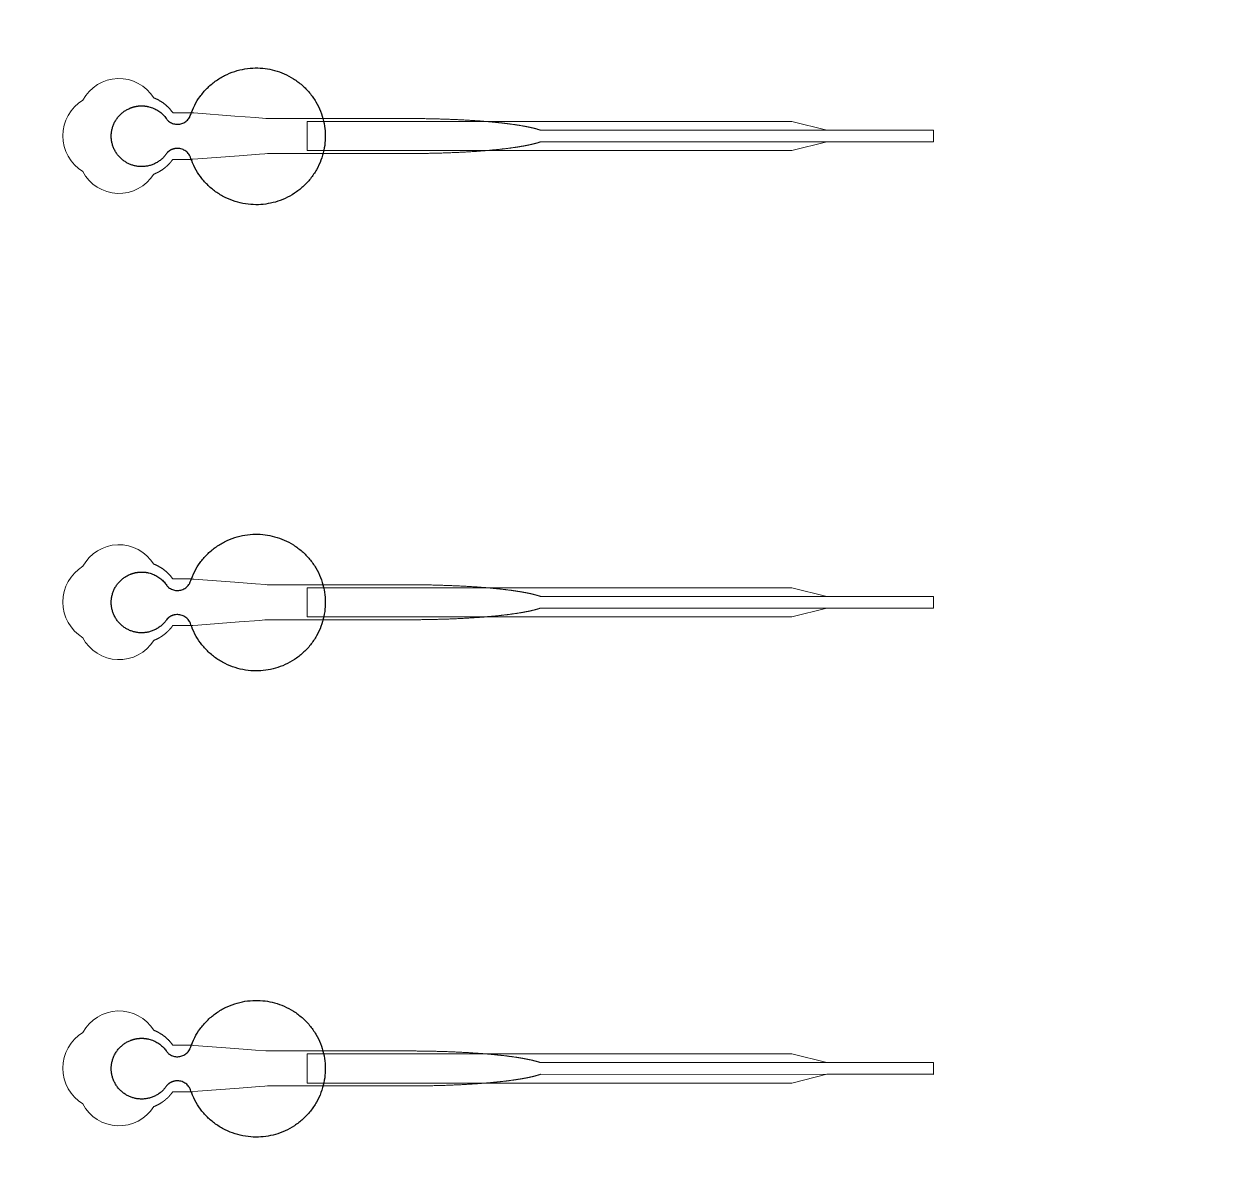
# Model space of a CAD drawing. Header units: inches. Extents: x -52997 to 52003, y -52254 to 52746.
# Drawn here: x -5149 to -4, y 3570 to 8474 of the extents above; entities that cross this region are included whole.
import ezdxf

# ---------------------------------------------------------------- set-up
doc = ezdxf.new("R2010")
doc.units = ezdxf.units.IN
doc.header["$MEASUREMENT"] = 0
doc.layers.add('1', color=1, linetype='Continuous')
doc.layers.add('2', color=140, linetype='Continuous', lineweight=0)
doc.layers.add('3', color=90, linetype='Continuous', lineweight=0)

msp = doc.modelspace()

# ---------------------------------------------------------------- linework, layer by layer
at = {"layer": '1'}
for points in [[(-16283.4, -47485.7), (0, -47485.7), (16283.4, -47485.7, 5.999107)], [(-16250, -47285.7), (0, -47285.7), (16250, -47285.7, 5.986812)], [(-13685.8, -45485.7), (0, -45485.7), (13685.8, -45485.7, 6.794322)]]:
    msp.add_lwpolyline(points, format="xyb", close=True, dxfattribs=at)
msp.add_circle((-497.2, 245.8), 52500, dxfattribs=at)
for points in [[(-4534.8, 7921.4), (-4512.6, 7944.5), (-4481, 7939.3), (-4449.3, 7934.1), (-4435.7, 7905.1), (-4360.3, 7664.2), (-4108.3, 7701.9), (-3856.3, 7739.6), (-3856.1, 7991.7), (-3856, 8243.9), (-4108, 8281.8), (-4360, 8319.7), (-4435.6, 8078.9), (-4448.8, 8050.4), (-4479.7, 8044.7), (-4510.5, 8038.9), (-4533.1, 8060.7), (-4584.5, 8144.1), (-4678.9, 8118), (-4773.3, 8091.9), (-4774.5, 7994), (-4775.7, 7896), (-4681.9, 7867.6), (-4588.2, 7839.2), (-4534.8, 7921.4)], [(-4534.8, 5921.4), (-4512.6, 5944.5), (-4481, 5939.3), (-4449.3, 5934.1), (-4435.7, 5905.1), (-4360.3, 5664.2), (-4108.3, 5701.9), (-3856.3, 5739.6), (-3856.1, 5991.7), (-3856, 6243.9), (-4108, 6281.8), (-4360, 6319.7), (-4435.6, 6078.9), (-4448.8, 6050.4), (-4479.7, 6044.7), (-4510.5, 6038.9), (-4533.1, 6060.7), (-4584.5, 6144.1), (-4678.9, 6118), (-4773.3, 6091.9), (-4774.5, 5994), (-4775.7, 5896), (-4681.9, 5867.6), (-4588.2, 5839.2), (-4534.8, 5921.4)], [(-4534.8, 3921.4), (-4512.6, 3944.5), (-4481, 3939.3), (-4449.3, 3934.1), (-4435.7, 3905.1), (-4360.3, 3664.2), (-4108.3, 3701.9), (-3856.3, 3739.6), (-3856.1, 3991.7), (-3856, 4243.9), (-4108, 4281.8), (-4360, 4319.7), (-4435.6, 4078.9), (-4448.8, 4050.4), (-4479.7, 4044.7), (-4510.5, 4038.9), (-4533.1, 4060.7), (-4584.5, 4144.1), (-4678.9, 4118), (-4773.3, 4091.9), (-4774.5, 3994), (-4775.7, 3896), (-4681.9, 3867.6), (-4588.2, 3839.2), (-4534.8, 3921.4)]]:
    msp.add_rational_spline(points, [1, 0.884783429184, 1, 0.884783429184, 1, 0.758252289935, 1, 0.758252289935, 1, 0.758252289935, 1, 0.758252289935, 1, 0.888941908896, 1, 0.888941908896, 1, 0.79946124759, 1, 0.79946124759, 1, 0.79946124759, 1, 0.79946124759, 1], degree=2, knots=[0, 0, 0, 0.969535, 0.969535, 1.939069, 1.939069, 3.359405, 3.359405, 4.779741, 4.779741, 6.200078, 6.200078, 7.620414, 7.620414, 8.571947, 8.571947, 9.52348, 9.52348, 10.812277, 10.812277, 12.101074, 12.101074, 13.389871, 13.389871, 14.678668, 14.678668, 14.678668], dxfattribs=at)
at = {"layer": '2'}
for points in [[(-16283.4, -47485.7), (0, -47485.7), (16283.4, -47485.7, 5.999107)], [(-16250, -47285.7), (0, -47285.7), (16250, -47285.7, 5.986812)], [(-13685.8, -45485.7), (0, -45485.7), (13685.8, -45485.7, 6.794322)], [(-4592.1, 7829.6), (-4591.7, 7829.7), (-4590.9, 7830), (-4590, 7830.3), (-4589.2, 7830.7), (-4588.4, 7831), (-4587.5, 7831.4), (-4586.7, 7831.7), (-4585.8, 7832.1), (-4585, 7832.5), (-4584.1, 7832.8), (-4583.2, 7833.2), (-4582.4, 7833.6), (-4581.5, 7834), (-4580.7, 7834.4), (-4579.8, 7834.8), (-4579, 7835.2), (-4578.1, 7835.6), (-4577.3, 7836.1), (-4576.4, 7836.5), (-4575.5, 7836.9), (-4574.7, 7837.4), (-4573.8, 7837.8), (-4573, 7838.3), (-4572.1, 7838.7), (-4571.2, 7839.2), (-4570.4, 7839.7), (-4569.5, 7840.1), (-4568.7, 7840.6), (-4567.8, 7841.1), (-4567, 7841.6), (-4566.1, 7842.1), (-4565.3, 7842.6), (-4564.4, 7843.1), (-4563.6, 7843.6), (-4562.7, 7844.2), (-4561.9, 7844.7), (-4561, 7845.2), (-4560.2, 7845.8), (-4559.3, 7846.3), (-4558.5, 7846.9), (-4557.6, 7847.4), (-4556.8, 7848), (-4556, 7848.6), (-4555.1, 7849.1), (-4554.3, 7849.7), (-4553.5, 7850.3), (-4552.7, 7850.9), (-4551.8, 7851.5), (-4551, 7852.1), (-4550.2, 7852.7), (-4549.4, 7853.3), (-4548.6, 7853.9), (-4547.7, 7854.5), (-4546.9, 7855.2), (-4546.1, 7855.8), (-4545.3, 7856.4), (-4544.5, 7857.1), (-4543.7, 7857.7), (-4542.9, 7858.3), (-4542.2, 7859), (-4541.4, 7859.6), (-4540.6, 7860.3), (-4539.8, 7861), (-4539, 7861.6), (-4538.3, 7862.3), (-4537.5, 7863), (-4536.8, 7863.7), (-4536, 7864.3), (-4535.2, 7865), (-4534.5, 7865.7), (-4533.8, 7866.4), (-4533, 7867.1), (-4532.3, 7867.8), (-4531.5, 7868.5), (-4530.8, 7869.2), (-4530.1, 7869.9), (-4529.4, 7870.7), (-4528.7, 7871.4), (-4528, 7872.1), (-4527.3, 7872.8), (-4526.6, 7873.6), (-4525.9, 7874.3), (-4525.2, 7875), (-4524.5, 7875.7), (-4523.9, 7876.5), (-4523.2, 7877.2), (-4522.5, 7878), (-4521.9, 7878.7), (-4521.2, 7879.5), (-4520.6, 7880.2), (-4519.9, 7881), (-4519.3, 7881.7), (-4518.7, 7882.5), (-4518.1, 7883.2), (-4517.4, 7884), (-4516.8, 7884.7), (-4516.2, 7885.5), (-4515.6, 7886.3), (-4515, 7887), (-4514.5, 7887.8), (-4513.9, 7888.6), (-4513.3, 7889.3), (-4512.7, 7890.1), (-4512.2, 7890.9), (-4511.6, 7891.6), (-4511.1, 7892.4), (-4510.5, 7893.2), (-4466.9, 7893.2), (-4445.1, 7893.2), (-4434.3, 7893.2), (-4431.5, 7893.2), (-4430.2, 7893.2), (-4430.1, 7893.2), (-4430.1, 7893.2), (-4430.1, 7893.2), (-4430.1, 7893.2), (-4430.1, 7893.2), (-4430, 7893.2), (-4429.6, 7893.2), (-4429, 7893.3), (-4427.6, 7893.4), (-4424.8, 7893.6), (-4402.7, 7895.3), (-4226.1, 7908.8), (-4137.8, 7915.6), (-4115.7, 7917.3), (-4104.6, 7918.1), (-4104.3, 7918.2), (-4104.2, 7918.2), (-4104.2, 7918.2), (-4104.1, 7918.2), (-4104, 7918.2), (-4103.7, 7918.2), (-3843.2, 7918.2), (-3836.9, 7918.2), (-3824.3, 7918.2), (-3723.8, 7918.2), (-3522.8, 7918.2), (-3510.2, 7918.2), (-3503.9, 7918.2), (-3500.8, 7918.2), (-3499.2, 7918.2), (-3498.8, 7918.2), (-3498.6, 7918.2), (-3498.5, 7918.2), (-3498.5, 7918.2), (-3498.5, 7918.2), (-3498.4, 7918.2), (-3497.9, 7918.2), (-3493.3, 7918.2), (-3488.7, 7918.2), (-3484.1, 7918.2), (-3479.4, 7918.2), (-3474.8, 7918.2), (-3470.1, 7918.3), (-3465.5, 7918.3), (-3460.8, 7918.3), (-3456.1, 7918.4), (-3451.4, 7918.4), (-3446.7, 7918.4), (-3442, 7918.5), (-3437.2, 7918.6), (-3432.5, 7918.6), (-3427.7, 7918.7), (-3423, 7918.8), (-3418.2, 7918.8), (-3413.4, 7918.9), (-3408.6, 7919), (-3403.9, 7919.1), (-3399.1, 7919.2), (-3394.3, 7919.3), (-3389.5, 7919.4), (-3384.6, 7919.5), (-3379.8, 7919.7), (-3375, 7919.8), (-3370.2, 7919.9), (-3365.4, 7920), (-3360.5, 7920.2), (-3355.7, 7920.3), (-3350.9, 7920.5), (-3346, 7920.6), (-3341.2, 7920.8), (-3336.4, 7921), (-3331.5, 7921.1), (-3326.7, 7921.3), (-3321.9, 7921.5), (-3317, 7921.7), (-3312.2, 7921.9), (-3307.4, 7922.1), (-3302.6, 7922.3), (-3297.8, 7922.5), (-3293, 7922.7), (-3288.2, 7922.9), (-3283.4, 7923.2), (-3278.6, 7923.4), (-3273.8, 7923.6), (-3269.1, 7923.9), (-3264.3, 7924.1), (-3259.5, 7924.4), (-3254.8, 7924.6), (-3250.1, 7924.9), (-3245.4, 7925.2), (-3240.6, 7925.4), (-3236, 7925.7), (-3231.3, 7926), (-3226.6, 7926.3), (-3221.9, 7926.6), (-3217.3, 7926.9), (-3212.7, 7927.2), (-3208.1, 7927.5), (-3203.5, 7927.9), (-3198.9, 7928.2), (-3196.6, 7928.4), (-3194.4, 7928.5), (-3192.1, 7928.7), (-3189.8, 7928.9), (-3187.6, 7929), (-3185.3, 7929.2), (-3183.1, 7929.4), (-3180.8, 7929.5), (-3178.6, 7929.7), (-3176.3, 7929.9), (-3174.1, 7930.1), (-3171.9, 7930.3), (-3169.7, 7930.4), (-3167.4, 7930.6), (-3165.2, 7930.8), (-3163, 7931), (-3160.8, 7931.2), (-3158.6, 7931.4), (-3156.5, 7931.5), (-3154.3, 7931.7), (-3152.1, 7931.9), (-3149.9, 7932.1), (-3147.8, 7932.3), (-3145.6, 7932.5), (-3143.5, 7932.7), (-3141.3, 7932.9), (-3139.2, 7933.1), (-3137, 7933.3), (-3134.9, 7933.5), (-3132.8, 7933.7), (-3130.7, 7933.9), (-3128.6, 7934.1), (-3126.5, 7934.3), (-3124.4, 7934.5), (-3122.3, 7934.7), (-3120.2, 7934.9), (-3118.2, 7935.2), (-3116.1, 7935.4), (-3114, 7935.6), (-3112, 7935.8), (-3110, 7936), (-3107.9, 7936.2), (-3105.9, 7936.5), (-3103.9, 7936.7), (-3101.9, 7936.9), (-3099.9, 7937.1), (-3097.9, 7937.3), (-3095.9, 7937.6), (-3093.9, 7937.8), (-3091.9, 7938), (-3090, 7938.2), (-3088, 7938.5), (-3086, 7938.7), (-3084.1, 7938.9), (-3082.2, 7939.2), (-3080.3, 7939.4), (-3078.3, 7939.6), (-3076.4, 7939.9), (-3074.5, 7940.1), (-3072.6, 7940.3), (-3070.8, 7940.6), (-3068.9, 7940.8), (-3067, 7941.1), (-3065.2, 7941.3), (-3063.3, 7941.5), (-3061.5, 7941.8), (-3059.6, 7942), (-3057.8, 7942.3), (-3056, 7942.5), (-3054.2, 7942.8), (-3052.4, 7943), (-3050.6, 7943.3), (-3048.8, 7943.5), (-3047.1, 7943.8), (-3045.3, 7944), (-3043.6, 7944.3), (-3041.8, 7944.5), (-3040.1, 7944.8), (-3038.4, 7945), (-3036.7, 7945.3), (-3035, 7945.5), (-3033.3, 7945.8), (-3031.6, 7946.1), (-3029.9, 7946.3), (-3028.3, 7946.6), (-3026.6, 7946.8), (-3025, 7947.1), (-3023.3, 7947.4), (-3021.7, 7947.6), (-3020.1, 7947.9), (-3018.5, 7948.2), (-3016.9, 7948.4), (-3015.3, 7948.7), (-3013.7, 7949), (-3012.2, 7949.2), (-3010.6, 7949.5), (-3009.1, 7949.8), (-3007.6, 7950), (-3006, 7950.3), (-3004.5, 7950.6), (-3003, 7950.9), (-3001.5, 7951.1), (-3000, 7951.4), (-2998.6, 7951.7), (-2997.1, 7952), (-2995.7, 7952.2), (-2994.2, 7952.5), (-2992.8, 7952.8), (-2991.4, 7953.1), (-2990, 7953.4), (-2988.6, 7953.6), (-2987.2, 7953.9), (-2985.8, 7954.2), (-2984.4, 7954.5), (-2983.1, 7954.8), (-2981.7, 7955.1), (-2980.4, 7955.3), (-2979.1, 7955.6), (-2977.8, 7955.9), (-2976.5, 7956.2), (-2975.2, 7956.5), (-2973.9, 7956.8), (-2972.6, 7957), (-2971.4, 7957.3), (-2970.1, 7957.6), (-2968.9, 7957.9), (-2967.7, 7958.2), (-2966.5, 7958.5), (-2965.3, 7958.8), (-2964.1, 7959.1), (-2962.9, 7959.4), (-2961.7, 7959.7), (-2960.5, 7959.9), (-2959.4, 7960.2), (-2958.3, 7960.5), (-2957.1, 7960.8), (-2956, 7961.1), (-2954.9, 7961.4), (-2953.8, 7961.7), (-2952.7, 7962), (-2951.7, 7962.3), (-2950.6, 7962.6), (-2949.6, 7962.9), (-2948.5, 7963.2), (-2947.5, 7963.5), (-2946.5, 7963.8), (-2945.5, 7964.1), (-2944.5, 7964.4), (-2943.5, 7964.7), (-2942.5, 7965), (-2941.6, 7965.3), (-2940.6, 7965.6), (-2939.7, 7965.9), (-2938.7, 7966.2), (-2937.8, 7966.5), (-2936.9, 7966.8), (-2936, 7967.1), (-2935.1, 7967.4), (-2934.3, 7967.7), (-2932.9, 7968.1), (-1247.2, 7968), (-1247.2, 8018.2), (-2932.8, 8018.2), (-2933.1, 8018.3), (-2933.9, 8018.6), (-2934.8, 8018.9), (-2935.7, 8019.2), (-2936.6, 8019.5), (-2937.5, 8019.8), (-2938.4, 8020.1), (-2939.3, 8020.4), (-2940.3, 8020.7), (-2941.2, 8021), (-2942.2, 8021.3), (-2943.1, 8021.6), (-2944.1, 8021.9), (-2945.1, 8022.2), (-2946.1, 8022.5), (-2947.1, 8022.8), (-2948.2, 8023.1), (-2949.2, 8023.4), (-2950.2, 8023.7), (-2951.3, 8023.9), (-2952.4, 8024.2), (-2953.5, 8024.5), (-2954.6, 8024.8), (-2955.7, 8025.1), (-2956.8, 8025.4), (-2957.9, 8025.7), (-2959, 8026), (-2960.2, 8026.3), (-2961.3, 8026.6), (-2962.5, 8026.9), (-2963.7, 8027.2), (-2964.9, 8027.5), (-2966.1, 8027.8), (-2967.3, 8028.1), (-2968.5, 8028.3), (-2969.8, 8028.6), (-2971, 8028.9), (-2972.3, 8029.2), (-2973.5, 8029.5), (-2974.8, 8029.8), (-2976.1, 8030.1), (-2977.4, 8030.4), (-2978.7, 8030.6), (-2980.1, 8030.9), (-2981.4, 8031.2), (-2982.7, 8031.5), (-2984.1, 8031.8), (-2985.5, 8032.1), (-2986.8, 8032.3), (-2988.2, 8032.6), (-2989.6, 8032.9), (-2991, 8033.2), (-2992.4, 8033.5), (-2993.9, 8033.7), (-2995.3, 8034), (-2996.8, 8034.3), (-2998.2, 8034.6), (-2999.7, 8034.9), (-3001.2, 8035.1), (-3002.7, 8035.4), (-3004.2, 8035.7), (-3005.7, 8036), (-3007.2, 8036.2), (-3008.7, 8036.5), (-3010.3, 8036.8), (-3011.8, 8037), (-3013.4, 8037.3), (-3015, 8037.6), (-3016.6, 8037.8), (-3018.1, 8038.1), (-3019.7, 8038.4), (-3021.4, 8038.6), (-3023, 8038.9), (-3024.6, 8039.2), (-3026.3, 8039.4), (-3027.9, 8039.7), (-3029.6, 8040), (-3031.2, 8040.2), (-3032.9, 8040.5), (-3034.6, 8040.7), (-3036.3, 8041), (-3038, 8041.3), (-3039.7, 8041.5), (-3041.5, 8041.8), (-3043.2, 8042), (-3045, 8042.3), (-3046.7, 8042.5), (-3048.5, 8042.8), (-3050.3, 8043), (-3052, 8043.3), (-3053.8, 8043.5), (-3055.6, 8043.8), (-3057.4, 8044), (-3059.3, 8044.3), (-3061.1, 8044.5), (-3062.9, 8044.8), (-3064.8, 8045), (-3066.6, 8045.2), (-3068.5, 8045.5), (-3070.4, 8045.7), (-3072.3, 8046), (-3074.1, 8046.2), (-3076, 8046.4), (-3077.9, 8046.7), (-3079.9, 8046.9), (-3081.8, 8047.1), (-3083.7, 8047.4), (-3085.7, 8047.6), (-3087.6, 8047.8), (-3089.6, 8048.1), (-3091.5, 8048.3), (-3093.5, 8048.5), (-3095.5, 8048.7), (-3097.5, 8049), (-3099.4, 8049.2), (-3101.4, 8049.4), (-3103.5, 8049.6), (-3105.5, 8049.8), (-3107.5, 8050.1), (-3109.5, 8050.3), (-3111.6, 8050.5), (-3113.6, 8050.7), (-3115.7, 8050.9), (-3117.7, 8051.1), (-3119.8, 8051.3), (-3121.9, 8051.6), (-3123.9, 8051.8), (-3126, 8052), (-3128.1, 8052.2), (-3130.2, 8052.4), (-3132.3, 8052.6), (-3134.4, 8052.8), (-3136.6, 8053), (-3138.7, 8053.2), (-3140.8, 8053.4), (-3143, 8053.6), (-3145.1, 8053.8), (-3147.3, 8054), (-3149.4, 8054.2), (-3151.6, 8054.4), (-3153.8, 8054.6), (-3155.9, 8054.7), (-3158.1, 8054.9), (-3160.3, 8055.1), (-3162.5, 8055.3), (-3164.7, 8055.5), (-3166.9, 8055.7), (-3169.1, 8055.9), (-3171.3, 8056), (-3173.5, 8056.2), (-3175.8, 8056.4), (-3178, 8056.6), (-3180.2, 8056.8), (-3182.5, 8056.9), (-3184.7, 8057.1), (-3187, 8057.3), (-3189.2, 8057.4), (-3191.5, 8057.6), (-3193.7, 8057.8), (-3196, 8057.9), (-3200.6, 8058.3), (-3205.1, 8058.6), (-3209.7, 8058.9), (-3214.3, 8059.2), (-3218.9, 8059.5), (-3223.6, 8059.8), (-3228.2, 8060.1), (-3232.9, 8060.4), (-3237.5, 8060.7), (-3242.2, 8061), (-3246.9, 8061.3), (-3251.6, 8061.5), (-3256.3, 8061.8), (-3261.1, 8062.1), (-3265.8, 8062.3), (-3270.6, 8062.5), (-3275.3, 8062.8), (-3280.1, 8063), (-3284.8, 8063.3), (-3289.6, 8063.5), (-3294.4, 8063.7), (-3299.2, 8063.9), (-3304, 8064.1), (-3308.8, 8064.3), (-3313.6, 8064.5), (-3318.4, 8064.7), (-3323.2, 8064.9), (-3328, 8065.1), (-3332.8, 8065.3), (-3337.6, 8065.4), (-3342.4, 8065.6), (-3347.2, 8065.7), (-3352, 8065.9), (-3356.8, 8066.1), (-3361.6, 8066.2), (-3366.4, 8066.3), (-3371.3, 8066.5), (-3376, 8066.6), (-3380.8, 8066.7), (-3385.6, 8066.8), (-3390.4, 8066.9), (-3395.2, 8067.1), (-3400, 8067.2), (-3404.7, 8067.2), (-3409.5, 8067.3), (-3414.2, 8067.4), (-3419, 8067.5), (-3423.7, 8067.6), (-3428.5, 8067.7), (-3433.2, 8067.7), (-3437.9, 8067.8), (-3442.6, 8067.8), (-3447.3, 8067.9), (-3452, 8067.9), (-3456.6, 8068), (-3461.3, 8068), (-3465.9, 8068.1), (-3470.6, 8068.1), (-3475.2, 8068.1), (-3479.8, 8068.1), (-3484.4, 8068.1), (-3486.7, 8068.2), (-3487.3, 8068.2), (-3487.6, 8068.2), (-3487.7, 8068.2), (-3487.9, 8068.2), (-3489.5, 8068.2), (-3495.9, 8068.2), (-3508.6, 8068.2), (-3559.6, 8068.2), (-3763.5, 8068.2), (-3814.5, 8068.2), (-3840, 8068.2), (-3846.4, 8068.2), (-3848, 8068.2), (-4103.7, 8068.2), (-4104.1, 8068.2), (-4104.2, 8068.2), (-4104.2, 8068.2), (-4104.3, 8068.2), (-4104.3, 8068.2), (-4104.7, 8068.2), (-4106.1, 8068.3), (-4111.6, 8068.7), (-4155.8, 8072.1), (-4244.1, 8078.9), (-4420.7, 8092.4), (-4426.2, 8092.9), (-4429, 8093.1), (-4429.7, 8093.1), (-4430, 8093.2), (-4430.1, 8093.2), (-4430.1, 8093.2), (-4430.1, 8093.2), (-4430.1, 8093.2), (-4430.1, 8093.2), (-4430.2, 8093.2), (-4430.5, 8093.2), (-4433.2, 8093.2), (-4438.7, 8093.2), (-4449.6, 8093.2), (-4471.4, 8093.2), (-4493.2, 8093.2), (-4504.1, 8093.2), (-4509.5, 8093.2), (-4510.2, 8093.2), (-4510.4, 8093.2), (-4510.5, 8093.2), (-4510.5, 8093.2), (-4510.5, 8093.2), (-4510.5, 8093.2), (-4510.5, 8093.2), (-4510.9, 8093.8), (-4511.7, 8094.9), (-4512.5, 8096), (-4513.4, 8097.1), (-4514.2, 8098.2), (-4515.1, 8099.4), (-4515.9, 8100.5), (-4516.8, 8101.6), (-4517.7, 8102.7), (-4518.6, 8103.8), (-4519.5, 8104.9), (-4520.4, 8106), (-4521.4, 8107.1), (-4522.3, 8108.2), (-4523.3, 8109.3), (-4524.3, 8110.4), (-4525.2, 8111.5), (-4526.2, 8112.5), (-4527.3, 8113.6), (-4528.3, 8114.7), (-4529.3, 8115.7), (-4530.4, 8116.8), (-4531.4, 8117.8), (-4532.5, 8118.9), (-4533.6, 8119.9), (-4534.7, 8121), (-4535.8, 8122), (-4536.9, 8123), (-4538.1, 8124), (-4539.2, 8125), (-4540.4, 8126), (-4541.5, 8127), (-4542.7, 8128), (-4543.9, 8129), (-4545.1, 8129.9), (-4546.3, 8130.9), (-4547.5, 8131.8), (-4548.8, 8132.8), (-4550, 8133.7), (-4551.3, 8134.6), (-4552.5, 8135.5), (-4553.8, 8136.4), (-4555.1, 8137.3), (-4556.3, 8138.2), (-4557.6, 8139), (-4558.9, 8139.9), (-4560.3, 8140.7), (-4561.6, 8141.6), (-4562.9, 8142.4), (-4564.2, 8143.2), (-4565.6, 8144), (-4566.9, 8144.8), (-4568.3, 8145.6), (-4569.7, 8146.4), (-4571, 8147.1), (-4572.4, 8147.9), (-4573.8, 8148.6), (-4575.2, 8149.3), (-4576.6, 8150), (-4578, 8150.7), (-4579.4, 8151.4), (-4580.8, 8152), (-4582.2, 8152.7), (-4583.6, 8153.3), (-4585, 8153.9), (-4586.5, 8154.5), (-4587.9, 8155.1), (-4589.3, 8155.7), (-4590.8, 8156.3), (-4592, 8156.8, 0.576044), (-4896.6, 8147.4, 0.560065), (-4896.6, 7840.9, 0.578435)], [(-4592.1, 5829.6), (-4591.7, 5829.7), (-4590.9, 5830), (-4590, 5830.3), (-4589.2, 5830.7), (-4588.4, 5831), (-4587.5, 5831.4), (-4586.7, 5831.7), (-4585.8, 5832.1), (-4585, 5832.5), (-4584.1, 5832.8), (-4583.2, 5833.2), (-4582.4, 5833.6), (-4581.5, 5834), (-4580.7, 5834.4), (-4579.8, 5834.8), (-4579, 5835.2), (-4578.1, 5835.6), (-4577.3, 5836.1), (-4576.4, 5836.5), (-4575.5, 5836.9), (-4574.7, 5837.4), (-4573.8, 5837.8), (-4573, 5838.3), (-4572.1, 5838.7), (-4571.2, 5839.2), (-4570.4, 5839.7), (-4569.5, 5840.1), (-4568.7, 5840.6), (-4567.8, 5841.1), (-4567, 5841.6), (-4566.1, 5842.1), (-4565.3, 5842.6), (-4564.4, 5843.1), (-4563.6, 5843.6), (-4562.7, 5844.2), (-4561.9, 5844.7), (-4561, 5845.2), (-4560.2, 5845.8), (-4559.3, 5846.3), (-4558.5, 5846.9), (-4557.6, 5847.4), (-4556.8, 5848), (-4556, 5848.6), (-4555.1, 5849.1), (-4554.3, 5849.7), (-4553.5, 5850.3), (-4552.7, 5850.9), (-4551.8, 5851.5), (-4551, 5852.1), (-4550.2, 5852.7), (-4549.4, 5853.3), (-4548.6, 5853.9), (-4547.7, 5854.5), (-4546.9, 5855.2), (-4546.1, 5855.8), (-4545.3, 5856.4), (-4544.5, 5857.1), (-4543.7, 5857.7), (-4542.9, 5858.3), (-4542.2, 5859), (-4541.4, 5859.6), (-4540.6, 5860.3), (-4539.8, 5861), (-4539, 5861.6), (-4538.3, 5862.3), (-4537.5, 5863), (-4536.8, 5863.7), (-4536, 5864.3), (-4535.2, 5865), (-4534.5, 5865.7), (-4533.8, 5866.4), (-4533, 5867.1), (-4532.3, 5867.8), (-4531.5, 5868.5), (-4530.8, 5869.2), (-4530.1, 5869.9), (-4529.4, 5870.7), (-4528.7, 5871.4), (-4528, 5872.1), (-4527.3, 5872.8), (-4526.6, 5873.6), (-4525.9, 5874.3), (-4525.2, 5875), (-4524.5, 5875.7), (-4523.9, 5876.5), (-4523.2, 5877.2), (-4522.5, 5878), (-4521.9, 5878.7), (-4521.2, 5879.5), (-4520.6, 5880.2), (-4519.9, 5881), (-4519.3, 5881.7), (-4518.7, 5882.5), (-4518.1, 5883.2), (-4517.4, 5884), (-4516.8, 5884.7), (-4516.2, 5885.5), (-4515.6, 5886.3), (-4515, 5887), (-4514.5, 5887.8), (-4513.9, 5888.6), (-4513.3, 5889.3), (-4512.7, 5890.1), (-4512.2, 5890.9), (-4511.6, 5891.6), (-4511.1, 5892.4), (-4510.5, 5893.2), (-4466.9, 5893.2), (-4445.1, 5893.2), (-4434.3, 5893.2), (-4431.5, 5893.2), (-4430.2, 5893.2), (-4430.1, 5893.2), (-4430.1, 5893.2), (-4430.1, 5893.2), (-4430.1, 5893.2), (-4430.1, 5893.2), (-4430, 5893.2), (-4429.6, 5893.2), (-4429, 5893.3), (-4427.6, 5893.4), (-4424.8, 5893.6), (-4402.7, 5895.3), (-4226.1, 5908.8), (-4137.8, 5915.6), (-4115.7, 5917.3), (-4104.6, 5918.1), (-4104.3, 5918.2), (-4104.2, 5918.2), (-4104.2, 5918.2), (-4104.1, 5918.2), (-4104, 5918.2), (-4103.7, 5918.2), (-3843.2, 5918.2), (-3836.9, 5918.2), (-3824.3, 5918.2), (-3723.8, 5918.2), (-3522.8, 5918.2), (-3510.2, 5918.2), (-3503.9, 5918.2), (-3500.8, 5918.2), (-3499.2, 5918.2), (-3498.8, 5918.2), (-3498.6, 5918.2), (-3498.5, 5918.2), (-3498.5, 5918.2), (-3498.5, 5918.2), (-3498.4, 5918.2), (-3497.9, 5918.2), (-3493.3, 5918.2), (-3488.7, 5918.2), (-3484.1, 5918.2), (-3479.4, 5918.2), (-3474.8, 5918.2), (-3470.1, 5918.3), (-3465.5, 5918.3), (-3460.8, 5918.3), (-3456.1, 5918.4), (-3451.4, 5918.4), (-3446.7, 5918.4), (-3442, 5918.5), (-3437.2, 5918.6), (-3432.5, 5918.6), (-3427.7, 5918.7), (-3423, 5918.8), (-3418.2, 5918.8), (-3413.4, 5918.9), (-3408.6, 5919), (-3403.9, 5919.1), (-3399.1, 5919.2), (-3394.3, 5919.3), (-3389.5, 5919.4), (-3384.6, 5919.5), (-3379.8, 5919.7), (-3375, 5919.8), (-3370.2, 5919.9), (-3365.4, 5920), (-3360.5, 5920.2), (-3355.7, 5920.3), (-3350.9, 5920.5), (-3346, 5920.6), (-3341.2, 5920.8), (-3336.4, 5921), (-3331.5, 5921.1), (-3326.7, 5921.3), (-3321.9, 5921.5), (-3317, 5921.7), (-3312.2, 5921.9), (-3307.4, 5922.1), (-3302.6, 5922.3), (-3297.8, 5922.5), (-3293, 5922.7), (-3288.2, 5922.9), (-3283.4, 5923.2), (-3278.6, 5923.4), (-3273.8, 5923.6), (-3269.1, 5923.9), (-3264.3, 5924.1), (-3259.5, 5924.4), (-3254.8, 5924.6), (-3250.1, 5924.9), (-3245.4, 5925.2), (-3240.6, 5925.4), (-3236, 5925.7), (-3231.3, 5926), (-3226.6, 5926.3), (-3221.9, 5926.6), (-3217.3, 5926.9), (-3212.7, 5927.2), (-3208.1, 5927.5), (-3203.5, 5927.9), (-3198.9, 5928.2), (-3196.6, 5928.4), (-3194.4, 5928.5), (-3192.1, 5928.7), (-3189.8, 5928.9), (-3187.6, 5929), (-3185.3, 5929.2), (-3183.1, 5929.4), (-3180.8, 5929.5), (-3178.6, 5929.7), (-3176.3, 5929.9), (-3174.1, 5930.1), (-3171.9, 5930.3), (-3169.7, 5930.4), (-3167.4, 5930.6), (-3165.2, 5930.8), (-3163, 5931), (-3160.8, 5931.2), (-3158.6, 5931.4), (-3156.5, 5931.5), (-3154.3, 5931.7), (-3152.1, 5931.9), (-3149.9, 5932.1), (-3147.8, 5932.3), (-3145.6, 5932.5), (-3143.5, 5932.7), (-3141.3, 5932.9), (-3139.2, 5933.1), (-3137, 5933.3), (-3134.9, 5933.5), (-3132.8, 5933.7), (-3130.7, 5933.9), (-3128.6, 5934.1), (-3126.5, 5934.3), (-3124.4, 5934.5), (-3122.3, 5934.7), (-3120.2, 5934.9), (-3118.2, 5935.2), (-3116.1, 5935.4), (-3114, 5935.6), (-3112, 5935.8), (-3110, 5936), (-3107.9, 5936.2), (-3105.9, 5936.5), (-3103.9, 5936.7), (-3101.9, 5936.9), (-3099.9, 5937.1), (-3097.9, 5937.3), (-3095.9, 5937.6), (-3093.9, 5937.8), (-3091.9, 5938), (-3090, 5938.2), (-3088, 5938.5), (-3086, 5938.7), (-3084.1, 5938.9), (-3082.2, 5939.2), (-3080.3, 5939.4), (-3078.3, 5939.6), (-3076.4, 5939.9), (-3074.5, 5940.1), (-3072.6, 5940.3), (-3070.8, 5940.6), (-3068.9, 5940.8), (-3067, 5941.1), (-3065.2, 5941.3), (-3063.3, 5941.5), (-3061.5, 5941.8), (-3059.6, 5942), (-3057.8, 5942.3), (-3056, 5942.5), (-3054.2, 5942.8), (-3052.4, 5943), (-3050.6, 5943.3), (-3048.8, 5943.5), (-3047.1, 5943.8), (-3045.3, 5944), (-3043.6, 5944.3), (-3041.8, 5944.5), (-3040.1, 5944.8), (-3038.4, 5945), (-3036.7, 5945.3), (-3035, 5945.5), (-3033.3, 5945.8), (-3031.6, 5946.1), (-3029.9, 5946.3), (-3028.3, 5946.6), (-3026.6, 5946.8), (-3025, 5947.1), (-3023.3, 5947.4), (-3021.7, 5947.6), (-3020.1, 5947.9), (-3018.5, 5948.2), (-3016.9, 5948.4), (-3015.3, 5948.7), (-3013.7, 5949), (-3012.2, 5949.2), (-3010.6, 5949.5), (-3009.1, 5949.8), (-3007.6, 5950), (-3006, 5950.3), (-3004.5, 5950.6), (-3003, 5950.9), (-3001.5, 5951.1), (-3000, 5951.4), (-2998.6, 5951.7), (-2997.1, 5952), (-2995.7, 5952.2), (-2994.2, 5952.5), (-2992.8, 5952.8), (-2991.4, 5953.1), (-2990, 5953.4), (-2988.6, 5953.6), (-2987.2, 5953.9), (-2985.8, 5954.2), (-2984.4, 5954.5), (-2983.1, 5954.8), (-2981.7, 5955.1), (-2980.4, 5955.3), (-2979.1, 5955.6), (-2977.8, 5955.9), (-2976.5, 5956.2), (-2975.2, 5956.5), (-2973.9, 5956.8), (-2972.6, 5957), (-2971.4, 5957.3), (-2970.1, 5957.6), (-2968.9, 5957.9), (-2967.7, 5958.2), (-2966.5, 5958.5), (-2965.3, 5958.8), (-2964.1, 5959.1), (-2962.9, 5959.4), (-2961.7, 5959.7), (-2960.5, 5959.9), (-2959.4, 5960.2), (-2958.3, 5960.5), (-2957.1, 5960.8), (-2956, 5961.1), (-2954.9, 5961.4), (-2953.8, 5961.7), (-2952.7, 5962), (-2951.7, 5962.3), (-2950.6, 5962.6), (-2949.6, 5962.9), (-2948.5, 5963.2), (-2947.5, 5963.5), (-2946.5, 5963.8), (-2945.5, 5964.1), (-2944.5, 5964.4), (-2943.5, 5964.7), (-2942.5, 5965), (-2941.6, 5965.3), (-2940.6, 5965.6), (-2939.7, 5965.9), (-2938.7, 5966.2), (-2937.8, 5966.5), (-2936.9, 5966.8), (-2936, 5967.1), (-2935.1, 5967.4), (-2934.3, 5967.7), (-2932.9, 5968.1), (-1247.2, 5968), (-1247.2, 6018.2), (-2932.8, 6018.2), (-2933.1, 6018.3), (-2933.9, 6018.6), (-2934.8, 6018.9), (-2935.7, 6019.2), (-2936.6, 6019.5), (-2937.5, 6019.8), (-2938.4, 6020.1), (-2939.3, 6020.4), (-2940.3, 6020.7), (-2941.2, 6021), (-2942.2, 6021.3), (-2943.1, 6021.6), (-2944.1, 6021.9), (-2945.1, 6022.2), (-2946.1, 6022.5), (-2947.1, 6022.8), (-2948.2, 6023.1), (-2949.2, 6023.4), (-2950.2, 6023.7), (-2951.3, 6023.9), (-2952.4, 6024.2), (-2953.5, 6024.5), (-2954.6, 6024.8), (-2955.7, 6025.1), (-2956.8, 6025.4), (-2957.9, 6025.7), (-2959, 6026), (-2960.2, 6026.3), (-2961.3, 6026.6), (-2962.5, 6026.9), (-2963.7, 6027.2), (-2964.9, 6027.5), (-2966.1, 6027.8), (-2967.3, 6028.1), (-2968.5, 6028.3), (-2969.8, 6028.6), (-2971, 6028.9), (-2972.3, 6029.2), (-2973.5, 6029.5), (-2974.8, 6029.8), (-2976.1, 6030.1), (-2977.4, 6030.4), (-2978.7, 6030.6), (-2980.1, 6030.9), (-2981.4, 6031.2), (-2982.7, 6031.5), (-2984.1, 6031.8), (-2985.5, 6032.1), (-2986.8, 6032.3), (-2988.2, 6032.6), (-2989.6, 6032.9), (-2991, 6033.2), (-2992.4, 6033.5), (-2993.9, 6033.7), (-2995.3, 6034), (-2996.8, 6034.3), (-2998.2, 6034.6), (-2999.7, 6034.9), (-3001.2, 6035.1), (-3002.7, 6035.4), (-3004.2, 6035.7), (-3005.7, 6036), (-3007.2, 6036.2), (-3008.7, 6036.5), (-3010.3, 6036.8), (-3011.8, 6037), (-3013.4, 6037.3), (-3015, 6037.6), (-3016.6, 6037.8), (-3018.1, 6038.1), (-3019.7, 6038.4), (-3021.4, 6038.6), (-3023, 6038.9), (-3024.6, 6039.2), (-3026.3, 6039.4), (-3027.9, 6039.7), (-3029.6, 6040), (-3031.2, 6040.2), (-3032.9, 6040.5), (-3034.6, 6040.7), (-3036.3, 6041), (-3038, 6041.3), (-3039.7, 6041.5), (-3041.5, 6041.8), (-3043.2, 6042), (-3045, 6042.3), (-3046.7, 6042.5), (-3048.5, 6042.8), (-3050.3, 6043), (-3052, 6043.3), (-3053.8, 6043.5), (-3055.6, 6043.8), (-3057.4, 6044), (-3059.3, 6044.3), (-3061.1, 6044.5), (-3062.9, 6044.8), (-3064.8, 6045), (-3066.6, 6045.2), (-3068.5, 6045.5), (-3070.4, 6045.7), (-3072.3, 6046), (-3074.1, 6046.2), (-3076, 6046.4), (-3077.9, 6046.7), (-3079.9, 6046.9), (-3081.8, 6047.1), (-3083.7, 6047.4), (-3085.7, 6047.6), (-3087.6, 6047.8), (-3089.6, 6048.1), (-3091.5, 6048.3), (-3093.5, 6048.5), (-3095.5, 6048.7), (-3097.5, 6049), (-3099.4, 6049.2), (-3101.4, 6049.4), (-3103.5, 6049.6), (-3105.5, 6049.8), (-3107.5, 6050.1), (-3109.5, 6050.3), (-3111.6, 6050.5), (-3113.6, 6050.7), (-3115.7, 6050.9), (-3117.7, 6051.1), (-3119.8, 6051.3), (-3121.9, 6051.6), (-3123.9, 6051.8), (-3126, 6052), (-3128.1, 6052.2), (-3130.2, 6052.4), (-3132.3, 6052.6), (-3134.4, 6052.8), (-3136.6, 6053), (-3138.7, 6053.2), (-3140.8, 6053.4), (-3143, 6053.6), (-3145.1, 6053.8), (-3147.3, 6054), (-3149.4, 6054.2), (-3151.6, 6054.4), (-3153.8, 6054.6), (-3155.9, 6054.7), (-3158.1, 6054.9), (-3160.3, 6055.1), (-3162.5, 6055.3), (-3164.7, 6055.5), (-3166.9, 6055.7), (-3169.1, 6055.9), (-3171.3, 6056), (-3173.5, 6056.2), (-3175.8, 6056.4), (-3178, 6056.6), (-3180.2, 6056.8), (-3182.5, 6056.9), (-3184.7, 6057.1), (-3187, 6057.3), (-3189.2, 6057.4), (-3191.5, 6057.6), (-3193.7, 6057.8), (-3196, 6057.9), (-3200.6, 6058.3), (-3205.1, 6058.6), (-3209.7, 6058.9), (-3214.3, 6059.2), (-3218.9, 6059.5), (-3223.6, 6059.8), (-3228.2, 6060.1), (-3232.9, 6060.4), (-3237.5, 6060.7), (-3242.2, 6061), (-3246.9, 6061.3), (-3251.6, 6061.5), (-3256.3, 6061.8), (-3261.1, 6062.1), (-3265.8, 6062.3), (-3270.6, 6062.5), (-3275.3, 6062.8), (-3280.1, 6063), (-3284.8, 6063.3), (-3289.6, 6063.5), (-3294.4, 6063.7), (-3299.2, 6063.9), (-3304, 6064.1), (-3308.8, 6064.3), (-3313.6, 6064.5), (-3318.4, 6064.7), (-3323.2, 6064.9), (-3328, 6065.1), (-3332.8, 6065.3), (-3337.6, 6065.4), (-3342.4, 6065.6), (-3347.2, 6065.7), (-3352, 6065.9), (-3356.8, 6066.1), (-3361.6, 6066.2), (-3366.4, 6066.3), (-3371.3, 6066.5), (-3376, 6066.6), (-3380.8, 6066.7), (-3385.6, 6066.8), (-3390.4, 6066.9), (-3395.2, 6067.1), (-3400, 6067.2), (-3404.7, 6067.2), (-3409.5, 6067.3), (-3414.2, 6067.4), (-3419, 6067.5), (-3423.7, 6067.6), (-3428.5, 6067.7), (-3433.2, 6067.7), (-3437.9, 6067.8), (-3442.6, 6067.8), (-3447.3, 6067.9), (-3452, 6067.9), (-3456.6, 6068), (-3461.3, 6068), (-3465.9, 6068.1), (-3470.6, 6068.1), (-3475.2, 6068.1), (-3479.8, 6068.1), (-3484.4, 6068.1), (-3486.7, 6068.2), (-3487.3, 6068.2), (-3487.6, 6068.2), (-3487.7, 6068.2), (-3487.9, 6068.2), (-3489.5, 6068.2), (-3495.9, 6068.2), (-3508.6, 6068.2), (-3559.6, 6068.2), (-3763.5, 6068.2), (-3814.5, 6068.2), (-3840, 6068.2), (-3846.4, 6068.2), (-3848, 6068.2), (-4103.7, 6068.2), (-4104.1, 6068.2), (-4104.2, 6068.2), (-4104.2, 6068.2), (-4104.3, 6068.2), (-4104.3, 6068.2), (-4104.7, 6068.2), (-4106.1, 6068.3), (-4111.6, 6068.7), (-4155.8, 6072.1), (-4244.1, 6078.9), (-4420.7, 6092.4), (-4426.2, 6092.9), (-4429, 6093.1), (-4429.7, 6093.1), (-4430, 6093.2), (-4430.1, 6093.2), (-4430.1, 6093.2), (-4430.1, 6093.2), (-4430.1, 6093.2), (-4430.1, 6093.2), (-4430.2, 6093.2), (-4430.5, 6093.2), (-4433.2, 6093.2), (-4438.7, 6093.2), (-4449.6, 6093.2), (-4471.4, 6093.2), (-4493.2, 6093.2), (-4504.1, 6093.2), (-4509.5, 6093.2), (-4510.2, 6093.2), (-4510.4, 6093.2), (-4510.5, 6093.2), (-4510.5, 6093.2), (-4510.5, 6093.2), (-4510.5, 6093.2), (-4510.5, 6093.2), (-4510.9, 6093.8), (-4511.7, 6094.9), (-4512.5, 6096), (-4513.4, 6097.1), (-4514.2, 6098.2), (-4515.1, 6099.4), (-4515.9, 6100.5), (-4516.8, 6101.6), (-4517.7, 6102.7), (-4518.6, 6103.8), (-4519.5, 6104.9), (-4520.4, 6106), (-4521.4, 6107.1), (-4522.3, 6108.2), (-4523.3, 6109.3), (-4524.3, 6110.4), (-4525.2, 6111.5), (-4526.2, 6112.5), (-4527.3, 6113.6), (-4528.3, 6114.7), (-4529.3, 6115.7), (-4530.4, 6116.8), (-4531.4, 6117.8), (-4532.5, 6118.9), (-4533.6, 6119.9), (-4534.7, 6121), (-4535.8, 6122), (-4536.9, 6123), (-4538.1, 6124), (-4539.2, 6125), (-4540.4, 6126), (-4541.5, 6127), (-4542.7, 6128), (-4543.9, 6129), (-4545.1, 6129.9), (-4546.3, 6130.9), (-4547.5, 6131.8), (-4548.8, 6132.8), (-4550, 6133.7), (-4551.3, 6134.6), (-4552.5, 6135.5), (-4553.8, 6136.4), (-4555.1, 6137.3), (-4556.3, 6138.2), (-4557.6, 6139), (-4558.9, 6139.9), (-4560.3, 6140.7), (-4561.6, 6141.6), (-4562.9, 6142.4), (-4564.2, 6143.2), (-4565.6, 6144), (-4566.9, 6144.8), (-4568.3, 6145.6), (-4569.7, 6146.4), (-4571, 6147.1), (-4572.4, 6147.9), (-4573.8, 6148.6), (-4575.2, 6149.3), (-4576.6, 6150), (-4578, 6150.7), (-4579.4, 6151.4), (-4580.8, 6152), (-4582.2, 6152.7), (-4583.6, 6153.3), (-4585, 6153.9), (-4586.5, 6154.5), (-4587.9, 6155.1), (-4589.3, 6155.7), (-4590.8, 6156.3), (-4592, 6156.8, 0.576044), (-4896.6, 6147.4, 0.560065), (-4896.6, 5840.9, 0.578435)], [(-4592.1, 3829.6), (-4591.7, 3829.7), (-4590.9, 3830), (-4590, 3830.3), (-4589.2, 3830.7), (-4588.4, 3831), (-4587.5, 3831.4), (-4586.7, 3831.7), (-4585.8, 3832.1), (-4585, 3832.5), (-4584.1, 3832.8), (-4583.2, 3833.2), (-4582.4, 3833.6), (-4581.5, 3834), (-4580.7, 3834.4), (-4579.8, 3834.8), (-4579, 3835.2), (-4578.1, 3835.6), (-4577.3, 3836.1), (-4576.4, 3836.5), (-4575.5, 3836.9), (-4574.7, 3837.4), (-4573.8, 3837.8), (-4573, 3838.3), (-4572.1, 3838.7), (-4571.2, 3839.2), (-4570.4, 3839.7), (-4569.5, 3840.1), (-4568.7, 3840.6), (-4567.8, 3841.1), (-4567, 3841.6), (-4566.1, 3842.1), (-4565.3, 3842.6), (-4564.4, 3843.1), (-4563.6, 3843.6), (-4562.7, 3844.2), (-4561.9, 3844.7), (-4561, 3845.2), (-4560.2, 3845.8), (-4559.3, 3846.3), (-4558.5, 3846.9), (-4557.6, 3847.4), (-4556.8, 3848), (-4556, 3848.6), (-4555.1, 3849.1), (-4554.3, 3849.7), (-4553.5, 3850.3), (-4552.7, 3850.9), (-4551.8, 3851.5), (-4551, 3852.1), (-4550.2, 3852.7), (-4549.4, 3853.3), (-4548.6, 3853.9), (-4547.7, 3854.5), (-4546.9, 3855.2), (-4546.1, 3855.8), (-4545.3, 3856.4), (-4544.5, 3857.1), (-4543.7, 3857.7), (-4542.9, 3858.3), (-4542.2, 3859), (-4541.4, 3859.6), (-4540.6, 3860.3), (-4539.8, 3861), (-4539, 3861.6), (-4538.3, 3862.3), (-4537.5, 3863), (-4536.8, 3863.7), (-4536, 3864.3), (-4535.2, 3865), (-4534.5, 3865.7), (-4533.8, 3866.4), (-4533, 3867.1), (-4532.3, 3867.8), (-4531.5, 3868.5), (-4530.8, 3869.2), (-4530.1, 3869.9), (-4529.4, 3870.7), (-4528.7, 3871.4), (-4528, 3872.1), (-4527.3, 3872.8), (-4526.6, 3873.6), (-4525.9, 3874.3), (-4525.2, 3875), (-4524.5, 3875.7), (-4523.9, 3876.5), (-4523.2, 3877.2), (-4522.5, 3878), (-4521.9, 3878.7), (-4521.2, 3879.5), (-4520.6, 3880.2), (-4519.9, 3881), (-4519.3, 3881.7), (-4518.7, 3882.5), (-4518.1, 3883.2), (-4517.4, 3884), (-4516.8, 3884.7), (-4516.2, 3885.5), (-4515.6, 3886.3), (-4515, 3887), (-4514.5, 3887.8), (-4513.9, 3888.6), (-4513.3, 3889.3), (-4512.7, 3890.1), (-4512.2, 3890.9), (-4511.6, 3891.6), (-4511.1, 3892.4), (-4510.5, 3893.2), (-4466.9, 3893.2), (-4445.1, 3893.2), (-4434.3, 3893.2), (-4431.5, 3893.2), (-4430.2, 3893.2), (-4430.1, 3893.2), (-4430.1, 3893.2), (-4430.1, 3893.2), (-4430.1, 3893.2), (-4430.1, 3893.2), (-4430, 3893.2), (-4429.6, 3893.2), (-4429, 3893.3), (-4427.6, 3893.4), (-4424.8, 3893.6), (-4402.7, 3895.3), (-4226.1, 3908.8), (-4137.8, 3915.6), (-4115.7, 3917.3), (-4104.6, 3918.1), (-4104.3, 3918.2), (-4104.2, 3918.2), (-4104.2, 3918.2), (-4104.1, 3918.2), (-4104, 3918.2), (-4103.7, 3918.2), (-3843.2, 3918.2), (-3836.9, 3918.2), (-3824.3, 3918.2), (-3723.8, 3918.2), (-3522.8, 3918.2), (-3510.2, 3918.2), (-3503.9, 3918.2), (-3500.8, 3918.2), (-3499.2, 3918.2), (-3498.8, 3918.2), (-3498.6, 3918.2), (-3498.5, 3918.2), (-3498.5, 3918.2), (-3498.5, 3918.2), (-3498.4, 3918.2), (-3497.9, 3918.2), (-3493.3, 3918.2), (-3488.7, 3918.2), (-3484.1, 3918.2), (-3479.4, 3918.2), (-3474.8, 3918.2), (-3470.1, 3918.3), (-3465.5, 3918.3), (-3460.8, 3918.3), (-3456.1, 3918.4), (-3451.4, 3918.4), (-3446.7, 3918.4), (-3442, 3918.5), (-3437.2, 3918.6), (-3432.5, 3918.6), (-3427.7, 3918.7), (-3423, 3918.8), (-3418.2, 3918.8), (-3413.4, 3918.9), (-3408.6, 3919), (-3403.9, 3919.1), (-3399.1, 3919.2), (-3394.3, 3919.3), (-3389.5, 3919.4), (-3384.6, 3919.5), (-3379.8, 3919.7), (-3375, 3919.8), (-3370.2, 3919.9), (-3365.4, 3920), (-3360.5, 3920.2), (-3355.7, 3920.3), (-3350.9, 3920.5), (-3346, 3920.6), (-3341.2, 3920.8), (-3336.4, 3921), (-3331.5, 3921.1), (-3326.7, 3921.3), (-3321.9, 3921.5), (-3317, 3921.7), (-3312.2, 3921.9), (-3307.4, 3922.1), (-3302.6, 3922.3), (-3297.8, 3922.5), (-3293, 3922.7), (-3288.2, 3922.9), (-3283.4, 3923.2), (-3278.6, 3923.4), (-3273.8, 3923.6), (-3269.1, 3923.9), (-3264.3, 3924.1), (-3259.5, 3924.4), (-3254.8, 3924.6), (-3250.1, 3924.9), (-3245.4, 3925.2), (-3240.6, 3925.4), (-3236, 3925.7), (-3231.3, 3926), (-3226.6, 3926.3), (-3221.9, 3926.6), (-3217.3, 3926.9), (-3212.7, 3927.2), (-3208.1, 3927.5), (-3203.5, 3927.9), (-3198.9, 3928.2), (-3196.6, 3928.4), (-3194.4, 3928.5), (-3192.1, 3928.7), (-3189.8, 3928.9), (-3187.6, 3929), (-3185.3, 3929.2), (-3183.1, 3929.4), (-3180.8, 3929.5), (-3178.6, 3929.7), (-3176.3, 3929.9), (-3174.1, 3930.1), (-3171.9, 3930.3), (-3169.7, 3930.4), (-3167.4, 3930.6), (-3165.2, 3930.8), (-3163, 3931), (-3160.8, 3931.2), (-3158.6, 3931.4), (-3156.5, 3931.5), (-3154.3, 3931.7), (-3152.1, 3931.9), (-3149.9, 3932.1), (-3147.8, 3932.3), (-3145.6, 3932.5), (-3143.5, 3932.7), (-3141.3, 3932.9), (-3139.2, 3933.1), (-3137, 3933.3), (-3134.9, 3933.5), (-3132.8, 3933.7), (-3130.7, 3933.9), (-3128.6, 3934.1), (-3126.5, 3934.3), (-3124.4, 3934.5), (-3122.3, 3934.7), (-3120.2, 3934.9), (-3118.2, 3935.2), (-3116.1, 3935.4), (-3114, 3935.6), (-3112, 3935.8), (-3110, 3936), (-3107.9, 3936.2), (-3105.9, 3936.5), (-3103.9, 3936.7), (-3101.9, 3936.9), (-3099.9, 3937.1), (-3097.9, 3937.3), (-3095.9, 3937.6), (-3093.9, 3937.8), (-3091.9, 3938), (-3090, 3938.2), (-3088, 3938.5), (-3086, 3938.7), (-3084.1, 3938.9), (-3082.2, 3939.2), (-3080.3, 3939.4), (-3078.3, 3939.6), (-3076.4, 3939.9), (-3074.5, 3940.1), (-3072.6, 3940.3), (-3070.8, 3940.6), (-3068.9, 3940.8), (-3067, 3941.1), (-3065.2, 3941.3), (-3063.3, 3941.5), (-3061.5, 3941.8), (-3059.6, 3942), (-3057.8, 3942.3), (-3056, 3942.5), (-3054.2, 3942.8), (-3052.4, 3943), (-3050.6, 3943.3), (-3048.8, 3943.5), (-3047.1, 3943.8), (-3045.3, 3944), (-3043.6, 3944.3), (-3041.8, 3944.5), (-3040.1, 3944.8), (-3038.4, 3945), (-3036.7, 3945.3), (-3035, 3945.5), (-3033.3, 3945.8), (-3031.6, 3946.1), (-3029.9, 3946.3), (-3028.3, 3946.6), (-3026.6, 3946.8), (-3025, 3947.1), (-3023.3, 3947.4), (-3021.7, 3947.6), (-3020.1, 3947.9), (-3018.5, 3948.2), (-3016.9, 3948.4), (-3015.3, 3948.7), (-3013.7, 3949), (-3012.2, 3949.2), (-3010.6, 3949.5), (-3009.1, 3949.8), (-3007.6, 3950), (-3006, 3950.3), (-3004.5, 3950.6), (-3003, 3950.9), (-3001.5, 3951.1), (-3000, 3951.4), (-2998.6, 3951.7), (-2997.1, 3952), (-2995.7, 3952.2), (-2994.2, 3952.5), (-2992.8, 3952.8), (-2991.4, 3953.1), (-2990, 3953.4), (-2988.6, 3953.6), (-2987.2, 3953.9), (-2985.8, 3954.2), (-2984.4, 3954.5), (-2983.1, 3954.8), (-2981.7, 3955.1), (-2980.4, 3955.3), (-2979.1, 3955.6), (-2977.8, 3955.9), (-2976.5, 3956.2), (-2975.2, 3956.5), (-2973.9, 3956.8), (-2972.6, 3957), (-2971.4, 3957.3), (-2970.1, 3957.6), (-2968.9, 3957.9), (-2967.7, 3958.2), (-2966.5, 3958.5), (-2965.3, 3958.8), (-2964.1, 3959.1), (-2962.9, 3959.4), (-2961.7, 3959.7), (-2960.5, 3959.9), (-2959.4, 3960.2), (-2958.3, 3960.5), (-2957.1, 3960.8), (-2956, 3961.1), (-2954.9, 3961.4), (-2953.8, 3961.7), (-2952.7, 3962), (-2951.7, 3962.3), (-2950.6, 3962.6), (-2949.6, 3962.9), (-2948.5, 3963.2), (-2947.5, 3963.5), (-2946.5, 3963.8), (-2945.5, 3964.1), (-2944.5, 3964.4), (-2943.5, 3964.7), (-2942.5, 3965), (-2941.6, 3965.3), (-2940.6, 3965.6), (-2939.7, 3965.9), (-2938.7, 3966.2), (-2937.8, 3966.5), (-2936.9, 3966.8), (-2936, 3967.1), (-2935.1, 3967.4), (-2934.3, 3967.7), (-2932.9, 3968.1), (-1247.2, 3968), (-1247.2, 4018.2), (-2932.8, 4018.2), (-2933.1, 4018.3), (-2933.9, 4018.6), (-2934.8, 4018.9), (-2935.7, 4019.2), (-2936.6, 4019.5), (-2937.5, 4019.8), (-2938.4, 4020.1), (-2939.3, 4020.4), (-2940.3, 4020.7), (-2941.2, 4021), (-2942.2, 4021.3), (-2943.1, 4021.6), (-2944.1, 4021.9), (-2945.1, 4022.2), (-2946.1, 4022.5), (-2947.1, 4022.8), (-2948.2, 4023.1), (-2949.2, 4023.4), (-2950.2, 4023.7), (-2951.3, 4023.9), (-2952.4, 4024.2), (-2953.5, 4024.5), (-2954.6, 4024.8), (-2955.7, 4025.1), (-2956.8, 4025.4), (-2957.9, 4025.7), (-2959, 4026), (-2960.2, 4026.3), (-2961.3, 4026.6), (-2962.5, 4026.9), (-2963.7, 4027.2), (-2964.9, 4027.5), (-2966.1, 4027.8), (-2967.3, 4028.1), (-2968.5, 4028.3), (-2969.8, 4028.6), (-2971, 4028.9), (-2972.3, 4029.2), (-2973.5, 4029.5), (-2974.8, 4029.8), (-2976.1, 4030.1), (-2977.4, 4030.4), (-2978.7, 4030.6), (-2980.1, 4030.9), (-2981.4, 4031.2), (-2982.7, 4031.5), (-2984.1, 4031.8), (-2985.5, 4032.1), (-2986.8, 4032.3), (-2988.2, 4032.6), (-2989.6, 4032.9), (-2991, 4033.2), (-2992.4, 4033.5), (-2993.9, 4033.7), (-2995.3, 4034), (-2996.8, 4034.3), (-2998.2, 4034.6), (-2999.7, 4034.9), (-3001.2, 4035.1), (-3002.7, 4035.4), (-3004.2, 4035.7), (-3005.7, 4036), (-3007.2, 4036.2), (-3008.7, 4036.5), (-3010.3, 4036.8), (-3011.8, 4037), (-3013.4, 4037.3), (-3015, 4037.6), (-3016.6, 4037.8), (-3018.1, 4038.1), (-3019.7, 4038.4), (-3021.4, 4038.6), (-3023, 4038.9), (-3024.6, 4039.2), (-3026.3, 4039.4), (-3027.9, 4039.7), (-3029.6, 4040), (-3031.2, 4040.2), (-3032.9, 4040.5), (-3034.6, 4040.7), (-3036.3, 4041), (-3038, 4041.3), (-3039.7, 4041.5), (-3041.5, 4041.8), (-3043.2, 4042), (-3045, 4042.3), (-3046.7, 4042.5), (-3048.5, 4042.8), (-3050.3, 4043), (-3052, 4043.3), (-3053.8, 4043.5), (-3055.6, 4043.8), (-3057.4, 4044), (-3059.3, 4044.3), (-3061.1, 4044.5), (-3062.9, 4044.8), (-3064.8, 4045), (-3066.6, 4045.2), (-3068.5, 4045.5), (-3070.4, 4045.7), (-3072.3, 4046), (-3074.1, 4046.2), (-3076, 4046.4), (-3077.9, 4046.7), (-3079.9, 4046.9), (-3081.8, 4047.1), (-3083.7, 4047.4), (-3085.7, 4047.6), (-3087.6, 4047.8), (-3089.6, 4048.1), (-3091.5, 4048.3), (-3093.5, 4048.5), (-3095.5, 4048.7), (-3097.5, 4049), (-3099.4, 4049.2), (-3101.4, 4049.4), (-3103.5, 4049.6), (-3105.5, 4049.8), (-3107.5, 4050.1), (-3109.5, 4050.3), (-3111.6, 4050.5), (-3113.6, 4050.7), (-3115.7, 4050.9), (-3117.7, 4051.1), (-3119.8, 4051.3), (-3121.9, 4051.6), (-3123.9, 4051.8), (-3126, 4052), (-3128.1, 4052.2), (-3130.2, 4052.4), (-3132.3, 4052.6), (-3134.4, 4052.8), (-3136.6, 4053), (-3138.7, 4053.2), (-3140.8, 4053.4), (-3143, 4053.6), (-3145.1, 4053.8), (-3147.3, 4054), (-3149.4, 4054.2), (-3151.6, 4054.4), (-3153.8, 4054.6), (-3155.9, 4054.7), (-3158.1, 4054.9), (-3160.3, 4055.1), (-3162.5, 4055.3), (-3164.7, 4055.5), (-3166.9, 4055.7), (-3169.1, 4055.9), (-3171.3, 4056), (-3173.5, 4056.2), (-3175.8, 4056.4), (-3178, 4056.6), (-3180.2, 4056.8), (-3182.5, 4056.9), (-3184.7, 4057.1), (-3187, 4057.3), (-3189.2, 4057.4), (-3191.5, 4057.6), (-3193.7, 4057.8), (-3196, 4057.9), (-3200.6, 4058.3), (-3205.1, 4058.6), (-3209.7, 4058.9), (-3214.3, 4059.2), (-3218.9, 4059.5), (-3223.6, 4059.8), (-3228.2, 4060.1), (-3232.9, 4060.4), (-3237.5, 4060.7), (-3242.2, 4061), (-3246.9, 4061.3), (-3251.6, 4061.5), (-3256.3, 4061.8), (-3261.1, 4062.1), (-3265.8, 4062.3), (-3270.6, 4062.5), (-3275.3, 4062.8), (-3280.1, 4063), (-3284.8, 4063.3), (-3289.6, 4063.5), (-3294.4, 4063.7), (-3299.2, 4063.9), (-3304, 4064.1), (-3308.8, 4064.3), (-3313.6, 4064.5), (-3318.4, 4064.7), (-3323.2, 4064.9), (-3328, 4065.1), (-3332.8, 4065.3), (-3337.6, 4065.4), (-3342.4, 4065.6), (-3347.2, 4065.7), (-3352, 4065.9), (-3356.8, 4066.1), (-3361.6, 4066.2), (-3366.4, 4066.3), (-3371.3, 4066.5), (-3376, 4066.6), (-3380.8, 4066.7), (-3385.6, 4066.8), (-3390.4, 4066.9), (-3395.2, 4067.1), (-3400, 4067.2), (-3404.7, 4067.2), (-3409.5, 4067.3), (-3414.2, 4067.4), (-3419, 4067.5), (-3423.7, 4067.6), (-3428.5, 4067.7), (-3433.2, 4067.7), (-3437.9, 4067.8), (-3442.6, 4067.8), (-3447.3, 4067.9), (-3452, 4067.9), (-3456.6, 4068), (-3461.3, 4068), (-3465.9, 4068.1), (-3470.6, 4068.1), (-3475.2, 4068.1), (-3479.8, 4068.1), (-3484.4, 4068.1), (-3486.7, 4068.2), (-3487.3, 4068.2), (-3487.6, 4068.2), (-3487.7, 4068.2), (-3487.9, 4068.2), (-3489.5, 4068.2), (-3495.9, 4068.2), (-3508.6, 4068.2), (-3559.6, 4068.2), (-3763.5, 4068.2), (-3814.5, 4068.2), (-3840, 4068.2), (-3846.4, 4068.2), (-3848, 4068.2), (-4103.7, 4068.2), (-4104.1, 4068.2), (-4104.2, 4068.2), (-4104.2, 4068.2), (-4104.3, 4068.2), (-4104.3, 4068.2), (-4104.7, 4068.2), (-4106.1, 4068.3), (-4111.6, 4068.7), (-4155.8, 4072.1), (-4244.1, 4078.9), (-4420.7, 4092.4), (-4426.2, 4092.9), (-4429, 4093.1), (-4429.7, 4093.1), (-4430, 4093.2), (-4430.1, 4093.2), (-4430.1, 4093.2), (-4430.1, 4093.2), (-4430.1, 4093.2), (-4430.1, 4093.2), (-4430.2, 4093.2), (-4430.5, 4093.2), (-4433.2, 4093.2), (-4438.7, 4093.2), (-4449.6, 4093.2), (-4471.4, 4093.2), (-4493.2, 4093.2), (-4504.1, 4093.2), (-4509.5, 4093.2), (-4510.2, 4093.2), (-4510.4, 4093.2), (-4510.5, 4093.2), (-4510.5, 4093.2), (-4510.5, 4093.2), (-4510.5, 4093.2), (-4510.5, 4093.2), (-4510.9, 4093.8), (-4511.7, 4094.9), (-4512.5, 4096), (-4513.4, 4097.1), (-4514.2, 4098.2), (-4515.1, 4099.4), (-4515.9, 4100.5), (-4516.8, 4101.6), (-4517.7, 4102.7), (-4518.6, 4103.8), (-4519.5, 4104.9), (-4520.4, 4106), (-4521.4, 4107.1), (-4522.3, 4108.2), (-4523.3, 4109.3), (-4524.3, 4110.4), (-4525.2, 4111.5), (-4526.2, 4112.5), (-4527.3, 4113.6), (-4528.3, 4114.7), (-4529.3, 4115.7), (-4530.4, 4116.8), (-4531.4, 4117.8), (-4532.5, 4118.9), (-4533.6, 4119.9), (-4534.7, 4121), (-4535.8, 4122), (-4536.9, 4123), (-4538.1, 4124), (-4539.2, 4125), (-4540.4, 4126), (-4541.5, 4127), (-4542.7, 4128), (-4543.9, 4129), (-4545.1, 4129.9), (-4546.3, 4130.9), (-4547.5, 4131.8), (-4548.8, 4132.8), (-4550, 4133.7), (-4551.3, 4134.6), (-4552.5, 4135.5), (-4553.8, 4136.4), (-4555.1, 4137.3), (-4556.3, 4138.2), (-4557.6, 4139), (-4558.9, 4139.9), (-4560.3, 4140.7), (-4561.6, 4141.6), (-4562.9, 4142.4), (-4564.2, 4143.2), (-4565.6, 4144), (-4566.9, 4144.8), (-4568.3, 4145.6), (-4569.7, 4146.4), (-4571, 4147.1), (-4572.4, 4147.9), (-4573.8, 4148.6), (-4575.2, 4149.3), (-4576.6, 4150), (-4578, 4150.7), (-4579.4, 4151.4), (-4580.8, 4152), (-4582.2, 4152.7), (-4583.6, 4153.3), (-4585, 4153.9), (-4586.5, 4154.5), (-4587.9, 4155.1), (-4589.3, 4155.7), (-4590.8, 4156.3), (-4592, 4156.8, 0.576044), (-4896.6, 4147.4, 0.560065), (-4896.6, 3840.9, 0.578435)]]:
    msp.add_lwpolyline(points, format="xyb", close=True, dxfattribs=at)
for points in [[(-3847.9, 7918.2), (-3846.3, 7918.2), (-3843.2, 7918.2)], [(-3847.9, 5918.2), (-3846.3, 5918.2), (-3843.2, 5918.2)], [(-3847.9, 3918.2), (-3846.3, 3918.2), (-3843.2, 3918.2)]]:
    msp.add_lwpolyline(points, dxfattribs=at)
msp.add_circle((-497.2, 245.8), 52500, dxfattribs=at)
at = {"layer": '3'}
for points in [[(-16283.4, -47485.7), (0, -47485.7), (16283.4, -47485.7, 5.999107)], [(-16283.4, -47485.7), (0, -47485.7), (16283.4, -47485.7, 5.999107)], [(-16250, -47285.7), (0, -47285.7), (16250, -47285.7, 5.986812)], [(-16250, -47285.7), (0, -47285.7), (16250, -47285.7, 5.986812)], [(-13685.8, -45485.7), (0, -45485.7), (13685.8, -45485.7, 6.794322)], [(-13685.8, -45485.7), (0, -45485.7), (13685.8, -45485.7, 6.794322)]]:
    msp.add_lwpolyline(points, format="xyb", close=True, dxfattribs=at)
for points in [[(-3933.6, 8055.7), (-1854.1, 8055.7), (-1704.1, 8018.2), (-1247.2, 8018.2), (-1247.2, 7968.2), (-1704.1, 7968.2), (-1854.1, 7930.7), (-3933.6, 7930.7)], [(-3933.6, 6055.7), (-1854.1, 6055.7), (-1704.1, 6018.2), (-1247.2, 6018.2), (-1247.2, 5968.2), (-1704.1, 5968.2), (-1854.1, 5930.7), (-3933.6, 5930.7)], [(-3933.6, 4055.7), (-1854.1, 4055.7), (-1704.1, 4018.2), (-1247.2, 4018.2), (-1247.2, 3968.2), (-1704.1, 3968.2), (-1854.1, 3930.7), (-3933.6, 3930.7)]]:
    msp.add_lwpolyline(points, close=True, dxfattribs=at)
msp.add_circle((-497.2, 245.8), 52500, dxfattribs=at)
msp.add_circle((-497.2, 245.8), 52500, dxfattribs=at)

doc.saveas('drawing.dxf')
